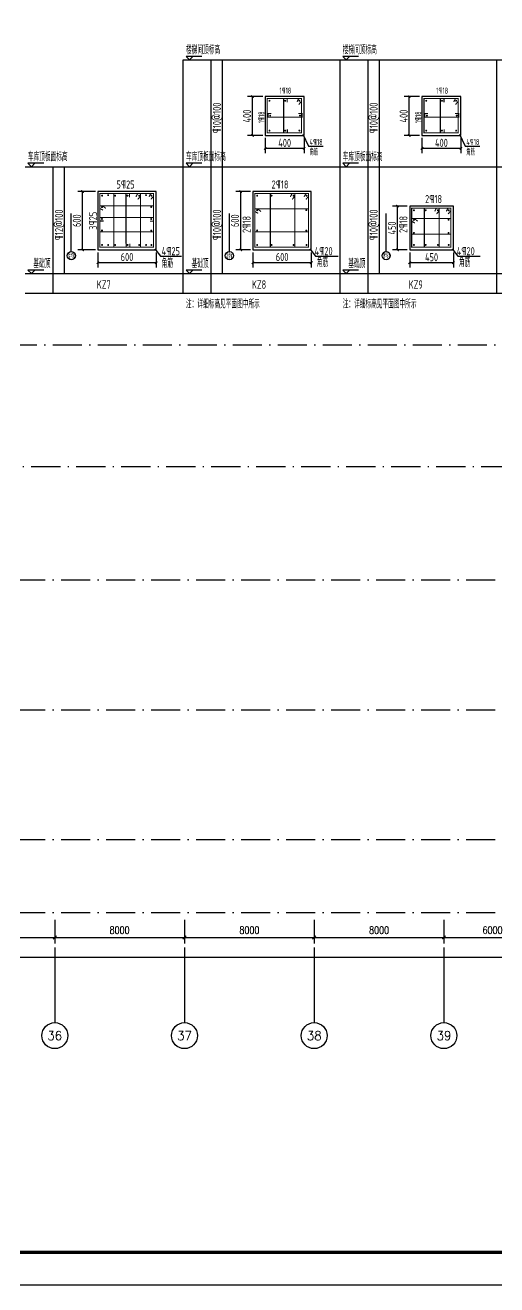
# Model space of a CAD drawing. Extents: x 2468086 to 6957054, y -3413633 to -667223.
# Drawn here: x 5156946 to 5186033, y -1259917 to -1182269 of the extents above; entities that cross this region are included whole.
import ezdxf
from ezdxf.enums import TextEntityAlignment as Align

# ---------------------------------------------------------------- set-up
doc = ezdxf.new("R2010")
doc.units = 0
doc.header["$LTSCALE"] = 100
doc.header["$MEASUREMENT"] = 0
doc.linetypes.add('2', pattern=[18.5, 12, -3, 0.5, -3])
doc.layers.get('0').update_dxf_attribs({"linetype": 'CONTINUOUS'})
doc.layers.get('DEFPOINTS').update_dxf_attribs({"linetype": 'CONTINUOUS'})
for name, color, linetype in [('AXIS', 3, 'CONTINUOUS'), ('AXIS_TEXT', 7, 'CONTINUOUS'), ('DIM', 8, 'CONTINUOUS'), ('PUB_TITLE', 4, 'CONTINUOUS'), ('墙__实线', 3, 'CONTINUOUS'), ('支座钢筋', 1, 'CONTINUOUS'), ('轴线__尺寸数字', 7, 'CONTINUOUS'), ('轴线__点划线', 252, '2')]:
    doc.layers.add(name, color=color, linetype=linetype)
doc.styles.add('_TCH_AXIS', font='COMPLEX', dxfattribs={"bigfont": 'GBCBIG'})
doc.styles.add('COMPLEX', font='COMPLEX')
doc.styles.add('DIM_FONT', font='SIMPLEX.shx', dxfattribs={"width": 0.8})
doc.styles.add('GB', font='gbxwxt.shx', dxfattribs={"width": 0.7, "height": 500, "bigfont": 'gbhzfs.shx'})
doc.dimstyles.new('DIMN150', dxfattribs={"dimscale": 1.5, "dimtxt": 300, "dimasz": 100, "dimexe": 250, "dimexo": 300, "dimgap": 150, "dimtad": 1, "dimdec": 0, "dimzin": 0, "dimdsep": 46, "dimtxsty": 'DIM_FONT', "dimblk": 'ARCHTICK', "dimcen": 0.09, "dimclrt": 7, "dimazin": 2, "dimtfac": 1, "dimtdec": 0, "dimtix": 1, "dimtmove": 2, "dimatfit": 3, "dimfxl": 1, "dimtolj": 1, "dimtzin": 0, "dimarcsym": 0})
doc.dimstyles.new('LYSDIM1', dxfattribs={"dimtxt": 375, "dimasz": 1.5, "dimexe": 300, "dimexo": 150, "dimgap": 90, "dimtad": 1, "dimdec": 0, "dimzin": 0, "dimdsep": 46, "dimtxsty": 'GB', "dimblk1": 'JT', "dimblk2": 'JT', "dimsah": 1, "dimcen": 0, "dimclrt": 7, "dimadec": 0, "dimazin": 0, "dimtfac": 1, "dimtdec": 0, "dimtix": 1, "dimtmove": 2, "dimatfit": 3, "dimldrblk": 'JT', "dimfxl": 1, "dimtolj": 1, "dimtzin": 0, "dimarcsym": 0})

# ---------------------------------------------------------------- blocks, each defined once
blk = doc.blocks.new('_ARCHTICK')
at = {"color": 0, "const_width": 0.5}
blk.add_lwpolyline([(-0.71, -0.71), (0.71, 0.71)], dxfattribs=at)
blk = doc.blocks.new('*D2781')
at = {"layer": 'AXIS', "color": 0, "lineweight": -2, "transparency": 16777216}
for p, q in [((5150771, -1237418), (5150771, -1238878)), ((5158771, -1237418), (5158771, -1238878)), ((5150771, -1238503), (5158771, -1238503))]:
    blk.add_line(p, q, dxfattribs=at)
at = {"layer": 'DEFPOINTS', "color": 0, "transparency": 16777216}
for p in [(5150771, -1236968), (5158771, -1236968), (5158771, -1238503)]:
    blk.add_point(p, dxfattribs=at)
at = {"layer": 'AXIS', "color": 0, "lineweight": -2, "transparency": 16777216, "xscale": 150, "yscale": 150, "zscale": 150, "rotation": 180}
blk.add_blockref('_ARCHTICK', (5150771, -1238503), dxfattribs=at)
at = {"layer": 'AXIS', "color": 0, "lineweight": -2, "transparency": 16777216, "xscale": 150, "yscale": 150, "zscale": 150}
blk.add_blockref('_ARCHTICK', (5158771, -1238503), dxfattribs=at)
at = {"layer": 'AXIS', "color": 7, "transparency": 16777216, "insert": (5154771, -1238053), "char_height": 450, "attachment_point": 5, "style": 'DIM_FONT'}
blk.add_mtext('\\A1;8000', dxfattribs=at)
blk = doc.blocks.new('*D2782')
at = {"layer": 'AXIS', "color": 0, "lineweight": -2, "transparency": 16777216}
for p, q in [((5158771, -1237418), (5158771, -1238878)), ((5166771, -1237418), (5166771, -1238878)), ((5158771, -1238503), (5166771, -1238503))]:
    blk.add_line(p, q, dxfattribs=at)
at = {"layer": 'DEFPOINTS', "color": 0, "transparency": 16777216}
for p in [(5158771, -1236968), (5166771, -1236968), (5166771, -1238503)]:
    blk.add_point(p, dxfattribs=at)
at = {"layer": 'AXIS', "color": 0, "lineweight": -2, "transparency": 16777216, "xscale": 150, "yscale": 150, "zscale": 150, "rotation": 180}
blk.add_blockref('_ARCHTICK', (5158771, -1238503), dxfattribs=at)
at = {"layer": 'AXIS', "color": 0, "lineweight": -2, "transparency": 16777216, "xscale": 150, "yscale": 150, "zscale": 150}
blk.add_blockref('_ARCHTICK', (5166771, -1238503), dxfattribs=at)
at = {"layer": 'AXIS', "color": 7, "transparency": 16777216, "insert": (5162771, -1238053), "char_height": 450, "attachment_point": 5, "style": 'DIM_FONT'}
blk.add_mtext('\\A1;8000', dxfattribs=at)
blk = doc.blocks.new('*D2783')
at = {"layer": 'AXIS', "color": 0, "lineweight": -2, "transparency": 16777216}
for p, q in [((5166771, -1237418), (5166771, -1238878)), ((5174771, -1237418), (5174771, -1238878)), ((5166771, -1238503), (5174771, -1238503))]:
    blk.add_line(p, q, dxfattribs=at)
at = {"layer": 'DEFPOINTS', "color": 0, "transparency": 16777216}
for p in [(5166771, -1236968), (5174771, -1236968), (5174771, -1238503)]:
    blk.add_point(p, dxfattribs=at)
at = {"layer": 'AXIS', "color": 0, "lineweight": -2, "transparency": 16777216, "xscale": 150, "yscale": 150, "zscale": 150, "rotation": 180}
blk.add_blockref('_ARCHTICK', (5166771, -1238503), dxfattribs=at)
at = {"layer": 'AXIS', "color": 0, "lineweight": -2, "transparency": 16777216, "xscale": 150, "yscale": 150, "zscale": 150}
blk.add_blockref('_ARCHTICK', (5174771, -1238503), dxfattribs=at)
at = {"layer": 'AXIS', "color": 7, "transparency": 16777216, "insert": (5170771, -1238053), "char_height": 450, "attachment_point": 5, "style": 'DIM_FONT'}
blk.add_mtext('\\A1;8000', dxfattribs=at)
blk = doc.blocks.new('*D2784')
at = {"layer": 'AXIS', "color": 0, "lineweight": -2, "transparency": 16777216}
for p, q in [((5174771, -1237418), (5174771, -1238878)), ((5182771, -1237418), (5182771, -1238878)), ((5174771, -1238503), (5182771, -1238503))]:
    blk.add_line(p, q, dxfattribs=at)
at = {"layer": 'DEFPOINTS', "color": 0, "transparency": 16777216}
for p in [(5174771, -1236968), (5182771, -1236968), (5182771, -1238503)]:
    blk.add_point(p, dxfattribs=at)
at = {"layer": 'AXIS', "color": 0, "lineweight": -2, "transparency": 16777216, "xscale": 150, "yscale": 150, "zscale": 150, "rotation": 180}
blk.add_blockref('_ARCHTICK', (5174771, -1238503), dxfattribs=at)
at = {"layer": 'AXIS', "color": 0, "lineweight": -2, "transparency": 16777216, "xscale": 150, "yscale": 150, "zscale": 150}
blk.add_blockref('_ARCHTICK', (5182771, -1238503), dxfattribs=at)
at = {"layer": 'AXIS', "color": 7, "transparency": 16777216, "insert": (5178771, -1238053), "char_height": 450, "attachment_point": 5, "style": 'DIM_FONT'}
blk.add_mtext('\\A1;8000', dxfattribs=at)
blk = doc.blocks.new('*D2785')
at = {"layer": 'AXIS', "color": 0, "lineweight": -2, "transparency": 16777216}
for p, q in [((5182771, -1237418), (5182771, -1238878)), ((5188771, -1237418), (5188771, -1238878)), ((5182771, -1238503), (5188771, -1238503))]:
    blk.add_line(p, q, dxfattribs=at)
at = {"layer": 'DEFPOINTS', "color": 0, "transparency": 16777216}
for p in [(5182771, -1236968), (5188771, -1236968), (5188771, -1238503)]:
    blk.add_point(p, dxfattribs=at)
at = {"layer": 'AXIS', "color": 0, "lineweight": -2, "transparency": 16777216, "xscale": 150, "yscale": 150, "zscale": 150, "rotation": 180}
blk.add_blockref('_ARCHTICK', (5182771, -1238503), dxfattribs=at)
at = {"layer": 'AXIS', "color": 0, "lineweight": -2, "transparency": 16777216, "xscale": 150, "yscale": 150, "zscale": 150}
blk.add_blockref('_ARCHTICK', (5188771, -1238503), dxfattribs=at)
at = {"layer": 'AXIS', "color": 7, "transparency": 16777216, "insert": (5185771, -1238053), "char_height": 450, "attachment_point": 5, "style": 'DIM_FONT'}
blk.add_mtext('\\A1;6000', dxfattribs=at)
blk = doc.blocks.new('*D2901')
at = {"layer": 'AXIS', "color": 0, "lineweight": -2, "transparency": 16777216}
for p, q in [((4926331, -1237868), (4926331, -1240100)), ((5206271, -1237868), (5206271, -1240100)), ((4926331, -1239725), (5206271, -1239725))]:
    blk.add_line(p, q, dxfattribs=at)
at = {"layer": 'DEFPOINTS', "color": 0, "transparency": 16777216}
for p in [(4926331, -1237418), (5206271, -1237418), (5206271, -1239725)]:
    blk.add_point(p, dxfattribs=at)
at = {"layer": 'AXIS', "color": 0, "lineweight": -2, "transparency": 16777216, "xscale": 150, "yscale": 150, "zscale": 150, "rotation": 180}
blk.add_blockref('_ARCHTICK', (4926331, -1239725), dxfattribs=at)
at = {"layer": 'AXIS', "color": 0, "lineweight": -2, "transparency": 16777216, "xscale": 150, "yscale": 150, "zscale": 150}
blk.add_blockref('_ARCHTICK', (5206271, -1239725), dxfattribs=at)
at = {"layer": 'AXIS', "color": 7, "transparency": 16777216, "insert": (5066301, -1239275), "char_height": 450, "attachment_point": 5, "style": 'DIM_FONT'}
blk.add_mtext('\\A1;279940', dxfattribs=at)
blk = doc.blocks.new('_AXISO')
blk.add_circle((0, 0), 0.5)
at = {"layer": 'AXIS_TEXT', "style": 'COMPLEX', "width": 1.041667}
blk.add_attdef('A', text='', height=0.56, dxfattribs=at).set_placement((-0.25, -0.28), (0.25, -0.28), align=Align.FIT)
blk = doc.blocks.new('BG')
for p, q in [((-649, 177), (177, 177)), ((-177, 177), (0, 0)), ((177, 177), (0, 0))]:
    blk.add_line(p, q)
blk = doc.blocks.new('JT')
at = {"layer": '轴线__尺寸数字', "const_width": 45}
blk.add_lwpolyline([(-50, -50), (50, 50)], dxfattribs=at)
blk.add_lwpolyline([(-50, -50), (50, 50)], dxfattribs=at)
blk = doc.blocks.new('*D3630')
at = {"layer": 'DEFPOINTS', "color": 0, "transparency": 16777216}
for p in [(5161426, -1196122), (5165026, -1196122), (5161426, -1196911)]:
    blk.add_point(p, dxfattribs=at)
at = {"layer": 'DIM', "color": 0, "lineweight": -2, "transparency": 16777216}
for p, q in [((5161426, -1196272), (5161426, -1197211)), ((5165026, -1196272), (5165026, -1197211)), ((5165024, -1196911), (5161427, -1196911))]:
    blk.add_line(p, q, dxfattribs=at)
at = {"layer": 'DIM', "color": 0, "lineweight": -2, "transparency": 16777216, "xscale": 1.5, "yscale": 1.5, "zscale": 1.5, "rotation": 180}
blk.add_blockref('JT', (5161426, -1196911), dxfattribs=at)
at = {"layer": 'DIM', "color": 0, "lineweight": -2, "transparency": 16777216, "xscale": 1.5, "yscale": 1.5, "zscale": 1.5}
blk.add_blockref('JT', (5165026, -1196911), dxfattribs=at)
at = {"layer": 'DIM', "color": 7, "transparency": 16777216, "insert": (5163226, -1196559), "char_height": 500, "attachment_point": 5, "style": 'GB'}
blk.add_mtext('\\A1;600', dxfattribs=at)
blk = doc.blocks.new('*D3631')
at = {"layer": 'DEFPOINTS', "color": 0, "transparency": 16777216}
for p in [(5160484, -1192522), (5161426, -1192522), (5161426, -1196122)]:
    blk.add_point(p, dxfattribs=at)
at = {"layer": 'DIM', "color": 0, "lineweight": -2, "transparency": 16777216}
for p, q in [((5161276, -1192522), (5160184, -1192522)), ((5160484, -1196120), (5160484, -1192523)), ((5161276, -1196122), (5160184, -1196122))]:
    blk.add_line(p, q, dxfattribs=at)
at = {"layer": 'DIM', "color": 0, "lineweight": -2, "transparency": 16777216, "xscale": 1.5, "yscale": 1.5, "zscale": 1.5}
for p, rotation in [((5160484, -1192522), 90), ((5160484, -1196122), 270)]:
    blk.add_blockref('JT', p, dxfattribs=dict(at, rotation=rotation))
at = {"layer": 'DIM', "color": 7, "transparency": 16777216, "insert": (5160132, -1194322), "char_height": 500, "attachment_point": 5, "rotation": 90, "style": 'GB'}
blk.add_mtext('\\A1;600', dxfattribs=at)
blk = doc.blocks.new('*D3708')
at = {"layer": 'DEFPOINTS', "color": 0, "transparency": 16777216}
for p in [(5170992, -1196122), (5174592, -1196122), (5170992, -1196911)]:
    blk.add_point(p, dxfattribs=at)
at = {"layer": 'DIM', "color": 0, "lineweight": -2, "transparency": 16777216}
for p, q in [((5170992, -1196272), (5170992, -1197211)), ((5174592, -1196272), (5174592, -1197211)), ((5174591, -1196911), (5170994, -1196911))]:
    blk.add_line(p, q, dxfattribs=at)
at = {"layer": 'DIM', "color": 0, "lineweight": -2, "transparency": 16777216, "xscale": 1.5, "yscale": 1.5, "zscale": 1.5, "rotation": 180}
blk.add_blockref('JT', (5170992, -1196911), dxfattribs=at)
at = {"layer": 'DIM', "color": 0, "lineweight": -2, "transparency": 16777216, "xscale": 1.5, "yscale": 1.5, "zscale": 1.5}
blk.add_blockref('JT', (5174592, -1196911), dxfattribs=at)
at = {"layer": 'DIM', "color": 7, "transparency": 16777216, "insert": (5172792, -1196559), "char_height": 500, "attachment_point": 5, "style": 'GB'}
blk.add_mtext('\\A1;600', dxfattribs=at)
blk = doc.blocks.new('*D3709')
at = {"layer": 'DEFPOINTS', "color": 0, "transparency": 16777216}
for p in [(5170238, -1192522), (5170992, -1192522), (5170992, -1196122)]:
    blk.add_point(p, dxfattribs=at)
at = {"layer": 'DIM', "color": 0, "lineweight": -2, "transparency": 16777216}
for p, q in [((5170842, -1192522), (5169938, -1192522)), ((5170238, -1196120), (5170238, -1192523)), ((5170842, -1196122), (5169938, -1196122))]:
    blk.add_line(p, q, dxfattribs=at)
at = {"layer": 'DIM', "color": 0, "lineweight": -2, "transparency": 16777216, "xscale": 1.5, "yscale": 1.5, "zscale": 1.5}
for p, rotation in [((5170238, -1192522), 90), ((5170238, -1196122), 270)]:
    blk.add_blockref('JT', p, dxfattribs=dict(at, rotation=rotation))
at = {"layer": 'DIM', "color": 7, "transparency": 16777216, "insert": (5169886, -1194322), "char_height": 500, "attachment_point": 5, "rotation": 90, "style": 'GB'}
blk.add_mtext('\\A1;600', dxfattribs=at)
blk = doc.blocks.new('*D3710')
at = {"layer": 'DEFPOINTS', "color": 0, "transparency": 16777216}
for p in [(5171750, -1189072), (5174150, -1189072), (5171750, -1189861)]:
    blk.add_point(p, dxfattribs=at)
at = {"layer": 'DIM', "color": 0, "lineweight": -2, "transparency": 16777216}
for p, q in [((5171750, -1189222), (5171750, -1190161)), ((5174150, -1189222), (5174150, -1190161)), ((5174149, -1189861), (5171752, -1189861))]:
    blk.add_line(p, q, dxfattribs=at)
at = {"layer": 'DIM', "color": 0, "lineweight": -2, "transparency": 16777216, "xscale": 1.5, "yscale": 1.5, "zscale": 1.5, "rotation": 180}
blk.add_blockref('JT', (5171750, -1189861), dxfattribs=at)
at = {"layer": 'DIM', "color": 0, "lineweight": -2, "transparency": 16777216, "xscale": 1.5, "yscale": 1.5, "zscale": 1.5}
blk.add_blockref('JT', (5174150, -1189861), dxfattribs=at)
at = {"layer": 'DIM', "color": 7, "transparency": 16777216, "insert": (5172950, -1189521), "char_height": 500, "attachment_point": 5, "style": 'GB'}
blk.add_mtext('\\A1;400', dxfattribs=at)
blk = doc.blocks.new('*D3711')
at = {"layer": 'DEFPOINTS', "color": 0, "transparency": 16777216}
for p in [(5170961, -1186672), (5171750, -1186672), (5171750, -1189072)]:
    blk.add_point(p, dxfattribs=at)
at = {"layer": 'DIM', "color": 0, "lineweight": -2, "transparency": 16777216}
for p, q in [((5171600, -1186672), (5170661, -1186672)), ((5170961, -1189070), (5170961, -1186673)), ((5171600, -1189072), (5170661, -1189072))]:
    blk.add_line(p, q, dxfattribs=at)
at = {"layer": 'DIM', "color": 0, "lineweight": -2, "transparency": 16777216, "xscale": 1.5, "yscale": 1.5, "zscale": 1.5}
for p, rotation in [((5170961, -1186672), 90), ((5170961, -1189072), 270)]:
    blk.add_blockref('JT', p, dxfattribs=dict(at, rotation=rotation))
at = {"layer": 'DIM', "color": 7, "transparency": 16777216, "insert": (5170621, -1187872), "char_height": 500, "attachment_point": 5, "rotation": 90, "style": 'GB'}
blk.add_mtext('\\A1;400', dxfattribs=at)
blk = doc.blocks.new('*D3740')
at = {"layer": 'DEFPOINTS', "color": 0, "transparency": 16777216}
for p in [(5180659, -1196122), (5183359, -1196122), (5180659, -1196911)]:
    blk.add_point(p, dxfattribs=at)
at = {"layer": 'DIM', "color": 0, "lineweight": -2, "transparency": 16777216}
for p, q in [((5180659, -1196272), (5180659, -1197211)), ((5183359, -1196272), (5183359, -1197211)), ((5183358, -1196911), (5180661, -1196911))]:
    blk.add_line(p, q, dxfattribs=at)
at = {"layer": 'DIM', "color": 0, "lineweight": -2, "transparency": 16777216, "xscale": 1.5, "yscale": 1.5, "zscale": 1.5, "rotation": 180}
blk.add_blockref('JT', (5180659, -1196911), dxfattribs=at)
at = {"layer": 'DIM', "color": 0, "lineweight": -2, "transparency": 16777216, "xscale": 1.5, "yscale": 1.5, "zscale": 1.5}
blk.add_blockref('JT', (5183359, -1196911), dxfattribs=at)
at = {"layer": 'DIM', "color": 7, "transparency": 16777216, "insert": (5182009, -1196571), "char_height": 500, "attachment_point": 5, "style": 'GB'}
blk.add_mtext('\\A1;450', dxfattribs=at)
blk = doc.blocks.new('*D3741')
at = {"layer": 'DEFPOINTS', "color": 0, "transparency": 16777216}
for p in [(5179905, -1193422), (5180659, -1193422), (5180659, -1196122)]:
    blk.add_point(p, dxfattribs=at)
at = {"layer": 'DIM', "color": 0, "lineweight": -2, "transparency": 16777216}
for p, q in [((5180509, -1193422), (5179605, -1193422)), ((5179905, -1196120), (5179905, -1193423)), ((5180509, -1196122), (5179605, -1196122))]:
    blk.add_line(p, q, dxfattribs=at)
at = {"layer": 'DIM', "color": 0, "lineweight": -2, "transparency": 16777216, "xscale": 1.5, "yscale": 1.5, "zscale": 1.5}
for p, rotation in [((5179905, -1193422), 90), ((5179905, -1196122), 270)]:
    blk.add_blockref('JT', p, dxfattribs=dict(at, rotation=rotation))
at = {"layer": 'DIM', "color": 7, "transparency": 16777216, "insert": (5179564, -1194772), "char_height": 500, "attachment_point": 5, "rotation": 90, "style": 'GB'}
blk.add_mtext('\\A1;450', dxfattribs=at)
blk = doc.blocks.new('*D3742')
at = {"layer": 'DEFPOINTS', "color": 0, "transparency": 16777216}
for p in [(5181417, -1189072), (5183817, -1189072), (5181417, -1189861)]:
    blk.add_point(p, dxfattribs=at)
at = {"layer": 'DIM', "color": 0, "lineweight": -2, "transparency": 16777216}
for p, q in [((5181417, -1189222), (5181417, -1190161)), ((5183817, -1189222), (5183817, -1190161)), ((5183816, -1189861), (5181419, -1189861))]:
    blk.add_line(p, q, dxfattribs=at)
at = {"layer": 'DIM', "color": 0, "lineweight": -2, "transparency": 16777216, "xscale": 1.5, "yscale": 1.5, "zscale": 1.5, "rotation": 180}
blk.add_blockref('JT', (5181417, -1189861), dxfattribs=at)
at = {"layer": 'DIM', "color": 0, "lineweight": -2, "transparency": 16777216, "xscale": 1.5, "yscale": 1.5, "zscale": 1.5}
blk.add_blockref('JT', (5183817, -1189861), dxfattribs=at)
at = {"layer": 'DIM', "color": 7, "transparency": 16777216, "insert": (5182617, -1189521), "char_height": 500, "attachment_point": 5, "style": 'GB'}
blk.add_mtext('\\A1;400', dxfattribs=at)
blk = doc.blocks.new('*D3743')
at = {"layer": 'DEFPOINTS', "color": 0, "transparency": 16777216}
for p in [(5180628, -1186672), (5181417, -1186672), (5181417, -1189072)]:
    blk.add_point(p, dxfattribs=at)
at = {"layer": 'DIM', "color": 0, "lineweight": -2, "transparency": 16777216}
for p, q in [((5181267, -1186672), (5180328, -1186672)), ((5180628, -1189070), (5180628, -1186673)), ((5181267, -1189072), (5180328, -1189072))]:
    blk.add_line(p, q, dxfattribs=at)
at = {"layer": 'DIM', "color": 0, "lineweight": -2, "transparency": 16777216, "xscale": 1.5, "yscale": 1.5, "zscale": 1.5}
for p, rotation in [((5180628, -1186672), 90), ((5180628, -1189072), 270)]:
    blk.add_blockref('JT', p, dxfattribs=dict(at, rotation=rotation))
at = {"layer": 'DIM', "color": 7, "transparency": 16777216, "insert": (5180288, -1187872), "char_height": 500, "attachment_point": 5, "rotation": 90, "style": 'GB'}
blk.add_mtext('\\A1;400', dxfattribs=at)
blk = doc.blocks.new('a00')
at = {"layer": 'PUB_TITLE'}
blk.add_lwpolyline([(2049330, 4204231), (2376330, 4204231), (2376330, 4372431), (2049330, 4372431)], close=True, dxfattribs=at)
at = {"layer": 'PUB_TITLE', "const_width": 200}
blk.add_lwpolyline([(2054330, 4206231), (2374330, 4206231), (2374330, 4370431), (2054330, 4370431)], close=True, dxfattribs=at)

msp = doc.modelspace()

# ---------------------------------------------------------------- linework, layer by layer
for p, q in [((5166699.4, -1192202.6), (5166699.4, -1184402.4)), ((5166699.4, -1192202.6), (5166699.4, -1184402.4)), ((5166699.4, -1184402.4), (5176366.4, -1184402.4)), ((5168423, -1192202.6), (5168423, -1184402.4)), ((5169121.4, -1190991.5), (5169121.4, -1184402.4)), ((5176366.4, -1192202.6), (5176366.4, -1184402.4)), ((5176366.4, -1192202.6), (5176366.4, -1184402.4)), ((5176366.4, -1192202.6), (5176366.4, -1184402.4)), ((5176366.4, -1192202.6), (5176366.4, -1184402.4)), ((5176366.4, -1184402.4), (5186033.3, -1184402.4)), ((5178090, -1192202.6), (5178090, -1184402.4)), ((5178788.4, -1190991.5), (5178788.4, -1184402.4)), ((5186033.3, -1192202.6), (5186033.3, -1184402.4)), ((5186033.3, -1192202.6), (5186033.3, -1184402.4)), ((5186033.3, -1192202.6), (5186033.3, -1184402.4)), ((5186033.3, -1192202.6), (5186033.3, -1184402.4)), ((5186033.3, -1192202.6), (5186033.3, -1184402.4)), ((5186033.3, -1192202.6), (5186033.3, -1184402.4)), ((5186033.3, -1184402.4), (5196039, -1184402.4)), ((5174063, -1188995.8), (5174415.9, -1189720.3)), ((5183730, -1188995.8), (5184082.9, -1189720.3)), ((5174415.9, -1189720.3), (5175321.5, -1189720.3)), ((5184082.9, -1189720.3), (5184988.5, -1189720.3)), ((5156946, -1190991.5), (5166699.4, -1190991.5)), ((5158669.7, -1198791.7), (5158669.7, -1190991.5)), ((5159368.1, -1197580.6), (5159368.1, -1190991.5)), ((5166699.4, -1198791.7), (5166699.4, -1190991.5)), ((5166699.4, -1198791.7), (5166699.4, -1190991.5)), ((5166699.4, -1198791.7), (5166699.4, -1190991.5)), ((5166699.4, -1190991.5), (5176366.4, -1190991.5)), ((5166699.4, -1190991.5), (5176366.4, -1190991.5)), ((5168423, -1198791.7), (5168423, -1190991.5)), ((5169121.4, -1197580.6), (5169121.4, -1190991.5)), ((5176366.4, -1198791.7), (5176366.4, -1190991.5)), ((5176366.4, -1198791.7), (5176366.4, -1190991.5)), ((5176366.4, -1198791.7), (5176366.4, -1190991.5)), ((5176366.4, -1198791.7), (5176366.4, -1190991.5)), ((5176366.4, -1190991.5), (5186033.3, -1190991.5)), ((5176366.4, -1190991.5), (5186033.3, -1190991.5)), ((5178090, -1198791.7), (5178090, -1190991.5)), ((5178788.4, -1197580.6), (5178788.4, -1190991.5)), ((5186033.3, -1198791.7), (5186033.3, -1190991.5)), ((5186033.3, -1198791.7), (5186033.3, -1190991.5)), ((5186033.3, -1190991.5), (5196039, -1190991.5)), ((5164938.4, -1196045.6), (5165291.3, -1196516.9)), ((5165291.3, -1196516.9), (5166580.4, -1196516.9)), ((5174505.3, -1196045.6), (5174858.2, -1196516.9)), ((5174858.2, -1196516.9), (5176247.4, -1196516.9)), ((5183272.3, -1196045.6), (5183625.2, -1196516.9)), ((5183625.2, -1196516.9), (5185014.4, -1196516.9)), ((5156946, -1197580.6), (5166699.4, -1197580.6)), ((5166699.4, -1197580.6), (5176366.4, -1197580.6)), ((5176366.4, -1197580.6), (5186033.3, -1197580.6)), ((5186033.3, -1197580.6), (5196039, -1197580.6)), ((5156946, -1198791.7), (5166699.4, -1198791.7)), ((5166699.4, -1198791.7), (5176366.4, -1198791.7)), ((5176366.4, -1198791.7), (5186033.3, -1198791.7)), ((5186033.3, -1198791.7), (5196039, -1198791.7))]:
    msp.add_line(p, q)
for points in [[(5171750.2, -1186671.9), (5171750.2, -1189071.9), (5174150.2, -1189071.9), (5174150.2, -1186671.9), (5171750.2, -1186671.9)], [(5181417.2, -1186671.9), (5181417.2, -1189071.9), (5183817.2, -1189071.9), (5183817.2, -1186671.9), (5181417.2, -1186671.9)], [(5161425.6, -1192521.7), (5161425.6, -1196121.7), (5165025.6, -1196121.7), (5165025.6, -1192521.7), (5161425.6, -1192521.7)], [(5170992.5, -1192521.7), (5170992.5, -1196121.7), (5174592.5, -1196121.7), (5174592.5, -1192521.7), (5170992.5, -1192521.7)], [(5180659.5, -1193421.7), (5180659.5, -1196121.7), (5183359.5, -1196121.7), (5183359.5, -1193421.7), (5180659.5, -1193421.7)]]:
    msp.add_lwpolyline(points)
at = {"layer": 'AXIS'}
for p, q in [((5158770.8, -1239123.1), (5158770.8, -1243757)), ((5166770.8, -1239123.1), (5166770.8, -1243757)), ((5174770.8, -1239123.1), (5174770.8, -1243757)), ((5182770.8, -1239123.1), (5182770.8, -1243757))]:
    msp.add_line(p, q, dxfattribs=at)
at = {"layer": '支座钢筋', "const_width": 67.5}
for points in [[(5171874.2, -1186794), (5173983.1, -1186794), (5173983.1, -1188902.8), (5171874.2, -1188902.8)], [(5181541.2, -1186794), (5183650.1, -1186794), (5183650.1, -1188902.8), (5181541.2, -1188902.8)], [(5161549.6, -1192643.8), (5164858.4, -1192643.8), (5164858.4, -1195952.6), (5161549.6, -1195952.6)], [(5162414, -1192643.8), (5164052.3, -1192643.8), (5164052.3, -1195952.6), (5162414, -1195952.6)], [(5171116.5, -1192643.8), (5174425.4, -1192643.8), (5174425.4, -1195952.6), (5171116.5, -1195952.6)], [(5172064.3, -1192643.8), (5173577.6, -1192643.8), (5173577.6, -1195952.6), (5172064.3, -1195952.6)], [(5161549.6, -1195004.9), (5161549.6, -1193397.7), (5164858.4, -1193397.7), (5164858.4, -1195004.9)], [(5171116.5, -1195004.9), (5171116.5, -1193591.6), (5174425.4, -1193591.6), (5174425.4, -1195004.9)], [(5180783.5, -1193543.8), (5183192.3, -1193543.8), (5183192.3, -1195952.6), (5180783.5, -1195952.6)], [(5180783.5, -1195155.7), (5180783.5, -1194189.8), (5183192.3, -1194189.8), (5183192.3, -1195155.7)], [(5181565.1, -1193543.8), (5182479.1, -1193543.8), (5182479.1, -1195952.6), (5181565.1, -1195952.6)]]:
    msp.add_lwpolyline(points, close=True, dxfattribs=at)
at = {"layer": '支座钢筋', "const_width": 60}
for points in [[(5171982.2, -1186928.4, 1), (5172042.2, -1186928.4, 1)], [(5172952.4, -1186928.4, 1), (5173012.4, -1186928.4, 1)], [(5173827.9, -1186928.4, 1), (5173887.9, -1186928.4, 1)], [(5181649.2, -1186928.4, 1), (5181709.2, -1186928.4, 1)], [(5182619.4, -1186928.4, 1), (5182679.4, -1186928.4, 1)], [(5183494.9, -1186928.4, 1), (5183554.9, -1186928.4, 1)], [(5172055.7, -1187869.7, -1), (5172055.7, -1187809.7, -1)], [(5173893.7, -1187869.7, -1), (5173893.7, -1187809.7, -1)], [(5181722.7, -1187869.7, -1), (5181722.7, -1187809.7, -1)], [(5183560.7, -1187869.7, -1), (5183560.7, -1187809.7, -1)], [(5171982.2, -1188766.4, 1), (5172042.2, -1188766.4, 1)], [(5172952.4, -1188766.4, 1), (5173012.4, -1188766.4, 1)], [(5173827.9, -1188766.4, 1), (5173887.9, -1188766.4, 1)], [(5181649.2, -1188766.4, 1), (5181709.2, -1188766.4, 1)], [(5182619.4, -1188766.4, 1), (5182679.4, -1188766.4, 1)], [(5183494.9, -1188766.4, 1), (5183554.9, -1188766.4, 1)], [(5161684, -1193450.6, -1), (5161684, -1193510.6, -1)], [(5161657.5, -1192778.2, 1), (5161717.5, -1192778.2, 1)], [(5162094.6, -1192746.1, -1), (5162034.6, -1192746.1, -1)], [(5162462.5, -1192778.2, 1), (5162522.5, -1192778.2, 1)], [(5163230.8, -1192778.2, 1), (5163290.8, -1192778.2, 1)], [(5164003.8, -1192778.2, -1), (5163943.8, -1192778.2, -1)], [(5164432.1, -1192746.1, -1), (5164372.1, -1192746.1, -1)], [(5164722, -1193445.3, -1), (5164722, -1193505.3, -1)], [(5164703.3, -1192778.2, 1), (5164763.3, -1192778.2, 1)], [(5171224.4, -1192778.2, 1), (5171284.4, -1192778.2, 1)], [(5172112.8, -1192778.2, 1), (5172172.8, -1192778.2, 1)], [(5173529.1, -1192778.2, -1), (5173469.1, -1192778.2, -1)], [(5174270.2, -1192778.2, 1), (5174330.2, -1192778.2, 1)], [(5161682.1, -1194185.2, -1), (5161682.1, -1194245.2, -1)], [(5164720.1, -1194188.8, -1), (5164720.1, -1194248.8, -1)], [(5171250.9, -1193644.4, -1), (5171250.9, -1193704.4, -1)], [(5174288.9, -1193639.2, -1), (5174288.9, -1193699.2, -1)], [(5180917.9, -1194242.7, -1), (5180917.9, -1194302.7, -1)], [(5180891.4, -1193678.2, 1), (5180951.4, -1193678.2, 1)], [(5181613.6, -1193678.2, 1), (5181673.6, -1193678.2, 1)], [(5182430.6, -1193678.2, -1), (5182370.6, -1193678.2, -1)], [(5183055.9, -1194237.4, -1), (5183055.9, -1194297.4, -1)], [(5183037.1, -1193678.2, 1), (5183097.1, -1193678.2, 1)], [(5161684, -1194952, 1), (5161684, -1194892, 1)], [(5164722, -1194957.3, 1), (5164722, -1194897.3, 1)], [(5171250.9, -1194952, 1), (5171250.9, -1194892, 1)], [(5174288.9, -1194957.3, 1), (5174288.9, -1194897.3, 1)], [(5161657.5, -1195816.2, 1), (5161717.5, -1195816.2, 1)], [(5162094.6, -1195816.2, -1), (5162034.6, -1195816.2, -1)], [(5162462.5, -1195816.2, 1), (5162522.5, -1195816.2, 1)], [(5163234.4, -1195816.2, 1), (5163294.4, -1195816.2, 1)], [(5164003.8, -1195816.2, -1), (5163943.8, -1195816.2, -1)], [(5164432.1, -1195816.2, -1), (5164372.1, -1195816.2, -1)], [(5164703.3, -1195816.2, 1), (5164763.3, -1195816.2, 1)], [(5171224.4, -1195816.2, 1), (5171284.4, -1195816.2, 1)], [(5172112.8, -1195816.2, 1), (5172172.8, -1195816.2, 1)], [(5173529.1, -1195816.2, -1), (5173469.1, -1195816.2, -1)], [(5174270.2, -1195816.2, 1), (5174330.2, -1195816.2, 1)], [(5180917.9, -1195102.9, 1), (5180917.9, -1195042.9, 1)], [(5180891.4, -1195816.2, 1), (5180951.4, -1195816.2, 1)], [(5181613.6, -1195816.2, 1), (5181673.6, -1195816.2, 1)], [(5182430.6, -1195816.2, -1), (5182370.6, -1195816.2, -1)], [(5183055.9, -1195108.1, 1), (5183055.9, -1195048.1, 1)], [(5183037.1, -1195816.2, 1), (5183097.1, -1195816.2, 1)]]:
    msp.add_lwpolyline(points, format="xyb", close=True, dxfattribs=at)
at = {"layer": '支座钢筋', "const_width": 67.5}
for points in [[(5173106.7, -1187025.4), (5173106.7, -1186794), (5172885, -1186794), (5172885, -1188902.8), (5173113.8, -1188902.8), (5173113.8, -1188692.8)], [(5173706.6, -1186996.9), (5173812.3, -1186800.2)], [(5173819.2, -1187159), (5173985, -1186962.4)], [(5182773.7, -1187025.4), (5182773.7, -1186794), (5182552, -1186794), (5182552, -1188902.8), (5182780.8, -1188902.8), (5182780.8, -1188692.8)], [(5183373.6, -1186996.9), (5183479.3, -1186800.2)], [(5183486.2, -1187159), (5183651.9, -1186962.4)], [(5173796.7, -1187715.4), (5174028.1, -1187715.4), (5174028.1, -1187937.1), (5171919.3, -1187937.1), (5171919.3, -1187708.4), (5172129.3, -1187708.4)], [(5183463.7, -1187715.4), (5183695.1, -1187715.4), (5183695.1, -1187937.1), (5181586.3, -1187937.1), (5181586.3, -1187708.4), (5181796.3, -1187708.4)], [(5163385.1, -1192875.2), (5163385.1, -1192643.8), (5163163.4, -1192643.8), (5163167, -1195952.6), (5163395.7, -1195952.6), (5163395.7, -1195742.6)], [(5163775.9, -1192846.7), (5163881.6, -1192650)], [(5164582, -1192846.7), (5164687.7, -1192650)], [(5173301.1, -1192846.7), (5173406.8, -1192650)], [(5174148.9, -1192846.7), (5174254.6, -1192650)], [(5161914.6, -1193561.6), (5161718, -1193395.8)], [(5163888.5, -1193008.8), (5164054.2, -1192812.1)], [(5164694.6, -1193008.8), (5164860.3, -1192812.1)], [(5173413.7, -1193008.8), (5173579.5, -1192812.1)], [(5174261.5, -1193008.8), (5174427.2, -1192812.1)], [(5161779.1, -1194339.5), (5161547.7, -1194339.5), (5161547.7, -1194117.8), (5164856.5, -1194121.4), (5164856.5, -1194350.1), (5164646.5, -1194350.1)], [(5161752.5, -1193674.2), (5161555.8, -1193568.5)], [(5171319.4, -1193868), (5171122.7, -1193762.3)], [(5171481.5, -1193755.4), (5171284.9, -1193589.7)], [(5181148.5, -1194353.7), (5180951.9, -1194187.9)], [(5182202.6, -1193746.7), (5182308.3, -1193550)], [(5182315.2, -1193908.8), (5182481, -1193712.1)], [(5182915.8, -1193746.7), (5183021.6, -1193550)], [(5183028.5, -1193908.8), (5183194.2, -1193712.1)], [(5180986.4, -1194466.3), (5180789.7, -1194360.6)]]:
    msp.add_lwpolyline(points, dxfattribs=at)
at = {"layer": '轴线__尺寸数字', "ltscale": 0.1}
for p, q in [((5159788.1, -1196226.6), (5159788.1, -1193879.8)), ((5169541.5, -1196226.6), (5169541.5, -1193879.8)), ((5179208.4, -1196226.6), (5179208.4, -1193879.8))]:
    msp.add_line(p, q, dxfattribs=at)
for centre in [(5159788.1, -1196478.6), (5169541.5, -1196478.6), (5179208.4, -1196478.6)]:
    msp.add_circle(centre, 252, dxfattribs=at)
at = {"layer": '轴线__点划线', "ltscale": 1.5}
for p, q in [((5033770.8, -1201967.6), (5210016.5, -1201967.6)), ((4929770.8, -1209467.6), (5210016.5, -1209467.6)), ((4923288.4, -1216467.6), (5210016.5, -1216467.6)), ((4923288.4, -1224467.6), (5210016.5, -1224467.6)), ((4923288.4, -1232467.6), (5210016.5, -1232467.6)), ((4923288.4, -1236967.6), (5210016.5, -1236967.6))]:
    msp.add_line(p, q, dxfattribs=at)

# ---------------------------------------------------------------- block references
at = {"xscale": -1.181250000139698, "yscale": 1.181250000139698, "zscale": 1.18125}
for p in [(5167079.2, -1184402.4), (5176746.2, -1184402.4), (5157325.8, -1190991.5), (5167079.2, -1190991.5), (5176746.2, -1190991.5), (5157325.8, -1197580.6), (5167079.2, -1197580.6), (5176746.2, -1197580.6)]:
    msp.add_blockref('BG', p, dxfattribs=at)
at = {"layer": 'AXIS'}
ref = msp.add_blockref('_AXISO', (5158770.8, -1244557), dxfattribs=dict(at, xscale=1600, yscale=1600, zscale=1600))
ref.add_attrib('A', '36', dxfattribs={"layer": 'AXIS_TEXT', "ltscale": 500, "height": 559.82, "style": '_TCH_AXIS', "width": 1.030303}).set_placement((5158317.6, -1244836.9), (5159224, -1244836.9), align=Align.FIT)
ref = msp.add_blockref('_AXISO', (5166770.8, -1244557), dxfattribs=dict(at, xscale=1600, yscale=1600, zscale=1600))
ref.add_attrib('A', '37', dxfattribs={"layer": 'AXIS_TEXT', "ltscale": 500, "height": 559.82, "style": '_TCH_AXIS', "width": 1.030303}).set_placement((5166317.6, -1244836.9), (5167224, -1244836.9), align=Align.FIT)
ref = msp.add_blockref('_AXISO', (5174770.8, -1244557), dxfattribs=dict(at, xscale=1600, yscale=1600, zscale=1600))
ref.add_attrib('A', '38', dxfattribs={"layer": 'AXIS_TEXT', "ltscale": 500, "height": 559.82, "style": '_TCH_AXIS', "width": 1.030303}).set_placement((5174317.6, -1244836.9), (5175224, -1244836.9), align=Align.FIT)
ref = msp.add_blockref('_AXISO', (5182770.8, -1244557), dxfattribs=dict(at, xscale=1600, yscale=1600, zscale=1600))
ref.add_attrib('A', '39', dxfattribs={"layer": 'AXIS_TEXT', "ltscale": 500, "height": 570.73, "style": '_TCH_AXIS'}).set_placement((5182322.4, -1244842.4), (5183219.2, -1244842.4), align=Align.FIT)
at = {"layer": '墙__实线'}
msp.add_blockref('a00', (2867020.5, -5464147.8), dxfattribs=at)

# ---------------------------------------------------------------- texts
at = {"style": 'GB', "width": 0.7}
for s, height, p in [('楼梯间顶标高', 500, (5166865, -1184056.2)), ('楼梯间顶标高', 500, (5176531.9, -1184056.2)), ('1¶18', 375, (5172626.3, -1186490)), ('1¶18', 375, (5182293.2, -1186490)), ('4¶18', 375, (5174486.9, -1189652.5)), ('4¶18', 375, (5184153.9, -1189652.5)), ('车库顶板面标高', 500, (5157111.6, -1190645.3)), ('车库顶板面标高', 500, (5166865, -1190645.3)), ('角筋', 375, (5174486.9, -1190283.6)), ('车库顶板面标高', 500, (5176531.9, -1190645.3)), ('角筋', 375, (5184153.9, -1190283.6)), ('5¶25', 500, (5162572.4, -1192339.8)), ('2¶18', 500, (5172139.3, -1192339.8)), ('2¶18', 500, (5181607.6, -1193239.8)), ('4¶25', 500, (5165362.2, -1196449)), ('4¶20', 500, (5174792.7, -1196449)), ('4¶20', 500, (5183559.7, -1196449)), ('基础顶', 500, (5157452, -1197234.4)), ('角筋', 500, (5165362.2, -1197219.4)), ('基础顶', 500, (5167205.4, -1197234.4)), ('角筋', 500, (5174929.1, -1197159.7)), ('基础顶', 500, (5176872.3, -1197234.4)), ('角筋', 500, (5183696.1, -1197159.7)), ('注：详细标高见平面图中所示', 500, (5166865, -1199722.8)), ('注：详细标高见平面图中所示', 500, (5176531.9, -1199722.8))]:
    msp.add_text(s, height=height, dxfattribs=at).set_placement(p)
for s, height, p in [('¶10@100', 500, (5169018.6, -1188944)), ('1¶18', 375, (5171705.3, -1188316.2)), ('¶10@100', 500, (5178685.5, -1188944)), ('1¶18', 375, (5181372.3, -1188316.2)), ('¶12@100', 500, (5159278.6, -1195533.1)), ('3¶25', 500, (5161380.7, -1194883.9)), ('¶10@100', 500, (5169018.6, -1195533.1)), ('¶10@100', 500, (5178685.5, -1195533.1)), ('2¶18', 500, (5170853.5, -1195076)), ('2¶18', 500, (5180520.5, -1195076))]:
    msp.add_text(s, height=height, rotation=90, dxfattribs=at).set_placement(p)
at = {"color": 4, "style": 'GB', "width": 0.8}
for s, p in [('KZ7', (5161365.1, -1198520)), ('KZ8', (5170932, -1198520)), ('KZ9', (5180598.9, -1198520))]:
    msp.add_text(s, height=525, dxfattribs=at).set_placement(p)
at = {"layer": '轴线__尺寸数字', "color": 7, "ltscale": 0.1, "style": 'GB', "width": 0.323285}
for p, p2 in [((5159606, -1196664.8), (5159982.7, -1196664.8)), ((5169359.4, -1196664.8), (5169736.1, -1196664.8)), ((5179026.3, -1196664.8), (5179403, -1196664.8))]:
    msp.add_text('数字轴', height=300, dxfattribs=at).set_placement(p, p2, align=Align.FIT)

# ---------------------------------------------------------------- dimensions: what is measured, and where the dimension line sits
at = {"layer": 'AXIS'}
for p1, p2, distance, picture, middle in [((4926330.6, -1237417.6), (5206270.8, -1237417.6), -2307.9, '*D2901', (5066300.7, -1239275.5)), ((5150770.8, -1236967.6), (5158770.8, -1236967.6), -1535.5, '*D2781', (5154770.8, -1238053.1)), ((5158770.8, -1236967.6), (5166770.8, -1236967.6), -1535.5, '*D2782', (5162770.8, -1238053.1)), ((5166770.8, -1236967.6), (5174770.8, -1236967.6), -1535.5, '*D2783', (5170770.8, -1238053.1)), ((5174770.8, -1236967.6), (5182770.8, -1236967.6), -1535.5, '*D2784', (5178770.8, -1238053.1)), ((5182770.8, -1236967.6), (5188770.8, -1236967.6), -1535.5, '*D2785', (5185770.8, -1238053.1))]:
    dim = msp.add_aligned_dim(p1=p1, p2=p2, distance=distance, dimstyle='DIMN150', dxfattribs=at)
    dim.commit()
    dim.dimension.update_dxf_attribs({"geometry": picture, "text_midpoint": middle})
at = {"layer": 'DIM'}
for base, p1, p2, picture, middle in [((5170961.1, -1186671.9), (5171750.2, -1189071.9), (5171750.2, -1186671.9), '*D3711', (5170621, -1187871.9)), ((5180628.1, -1186671.9), (5181417.2, -1189071.9), (5181417.2, -1186671.9), '*D3743', (5180288, -1187871.9)), ((5160484.2, -1192521.7), (5161425.6, -1196121.7), (5161425.6, -1192521.7), '*D3631', (5160132.4, -1194321.7)), ((5170237.6, -1192521.7), (5170992.5, -1196121.7), (5170992.5, -1192521.7), '*D3709', (5169885.8, -1194321.7)), ((5179904.5, -1193421.7), (5180659.5, -1196121.7), (5180659.5, -1193421.7), '*D3741', (5179564.4, -1194771.7))]:
    dim = msp.add_linear_dim(base=base, p1=p1, p2=p2, angle=270, dimstyle='LYSDIM1', override={"dimlfac": 0.166667}, dxfattribs=at)
    dim.commit()
    dim.dimension.update_dxf_attribs({"geometry": picture, "text_midpoint": middle})
for base, p1, p2, picture, middle in [((5171750.2, -1189861), (5174150.2, -1189071.9), (5171750.2, -1189071.9), '*D3710', (5172950.2, -1189520.9)), ((5181417.2, -1189861), (5183817.2, -1189071.9), (5181417.2, -1189071.9), '*D3742', (5182617.2, -1189520.9)), ((5161425.6, -1196910.8), (5165025.6, -1196121.7), (5161425.6, -1196121.7), '*D3630', (5163225.6, -1196559)), ((5170992.5, -1196910.8), (5174592.5, -1196121.7), (5170992.5, -1196121.7), '*D3708', (5172792.5, -1196559)), ((5180659.5, -1196910.8), (5183359.5, -1196121.7), (5180659.5, -1196121.7), '*D3740', (5182009.5, -1196570.7))]:
    dim = msp.add_linear_dim(base=base, p1=p1, p2=p2, dimstyle='LYSDIM1', override={"dimlfac": 0.166667}, dxfattribs=at)
    dim.commit()
    dim.dimension.update_dxf_attribs({"geometry": picture, "text_midpoint": middle})

doc.saveas('drawing.dxf')
